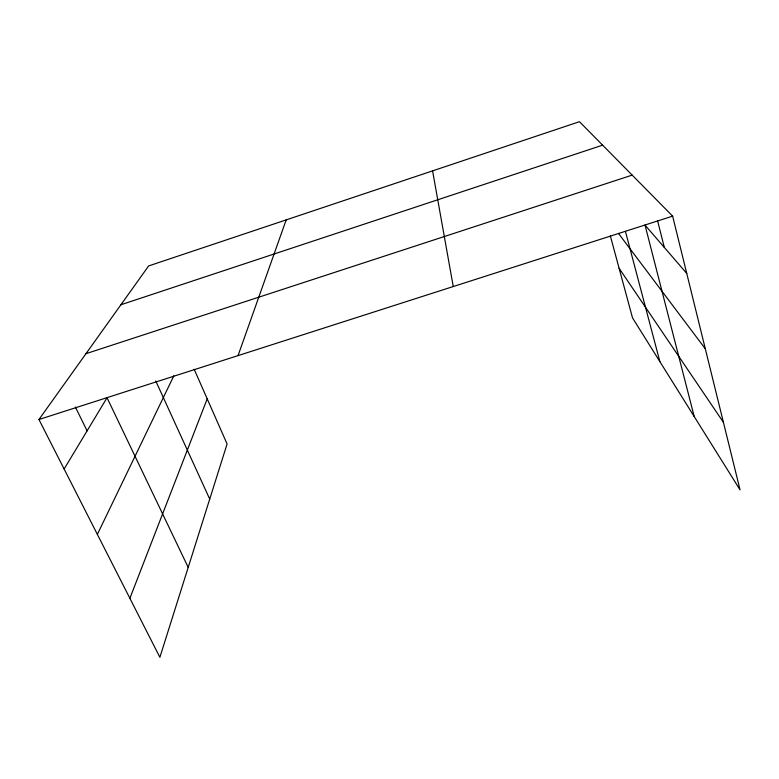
<?xml version="1.0" encoding="UTF-8"?>
<svg xmlns="http://www.w3.org/2000/svg" width="779" height="779" viewBox="0 0 779 779"><rect width="100%" height="100%" fill="white"/><g stroke="black" fill="none" stroke-linecap="round" stroke-linejoin="round"><path stroke-width="1.17" d="M238.043 355.613L286.185 219.882M129.879 598.311L207.204 398.838M97.365 534.375L173.863 375.751M64.121 469.007L107.044 397.748L188.206 567.394M194.175 369.265L227.088 443.981L159.88 657.31L38.95 419.511L148.653 265.931L579.479 121.69L672.637 216.134L740.05 489.864L632.509 317.861L610.366 235.949M120.92 304.755L602.625 145.157M85.963 353.695L632.178 175.119M38.95 419.511L672.637 216.134M686.747 273.419L645.022 225.092L694.206 416.541M618.477 233.418L705.316 348.817M619.091 268.239L723.409 422.306M75.359 407.008L87.102 430.855M155.761 380.989L209.726 499.086M625.43 231.373L659.881 361.641M657.583 220.739L664.312 247.43M432.579 170.874L453.251 286.545"/></g></svg>
